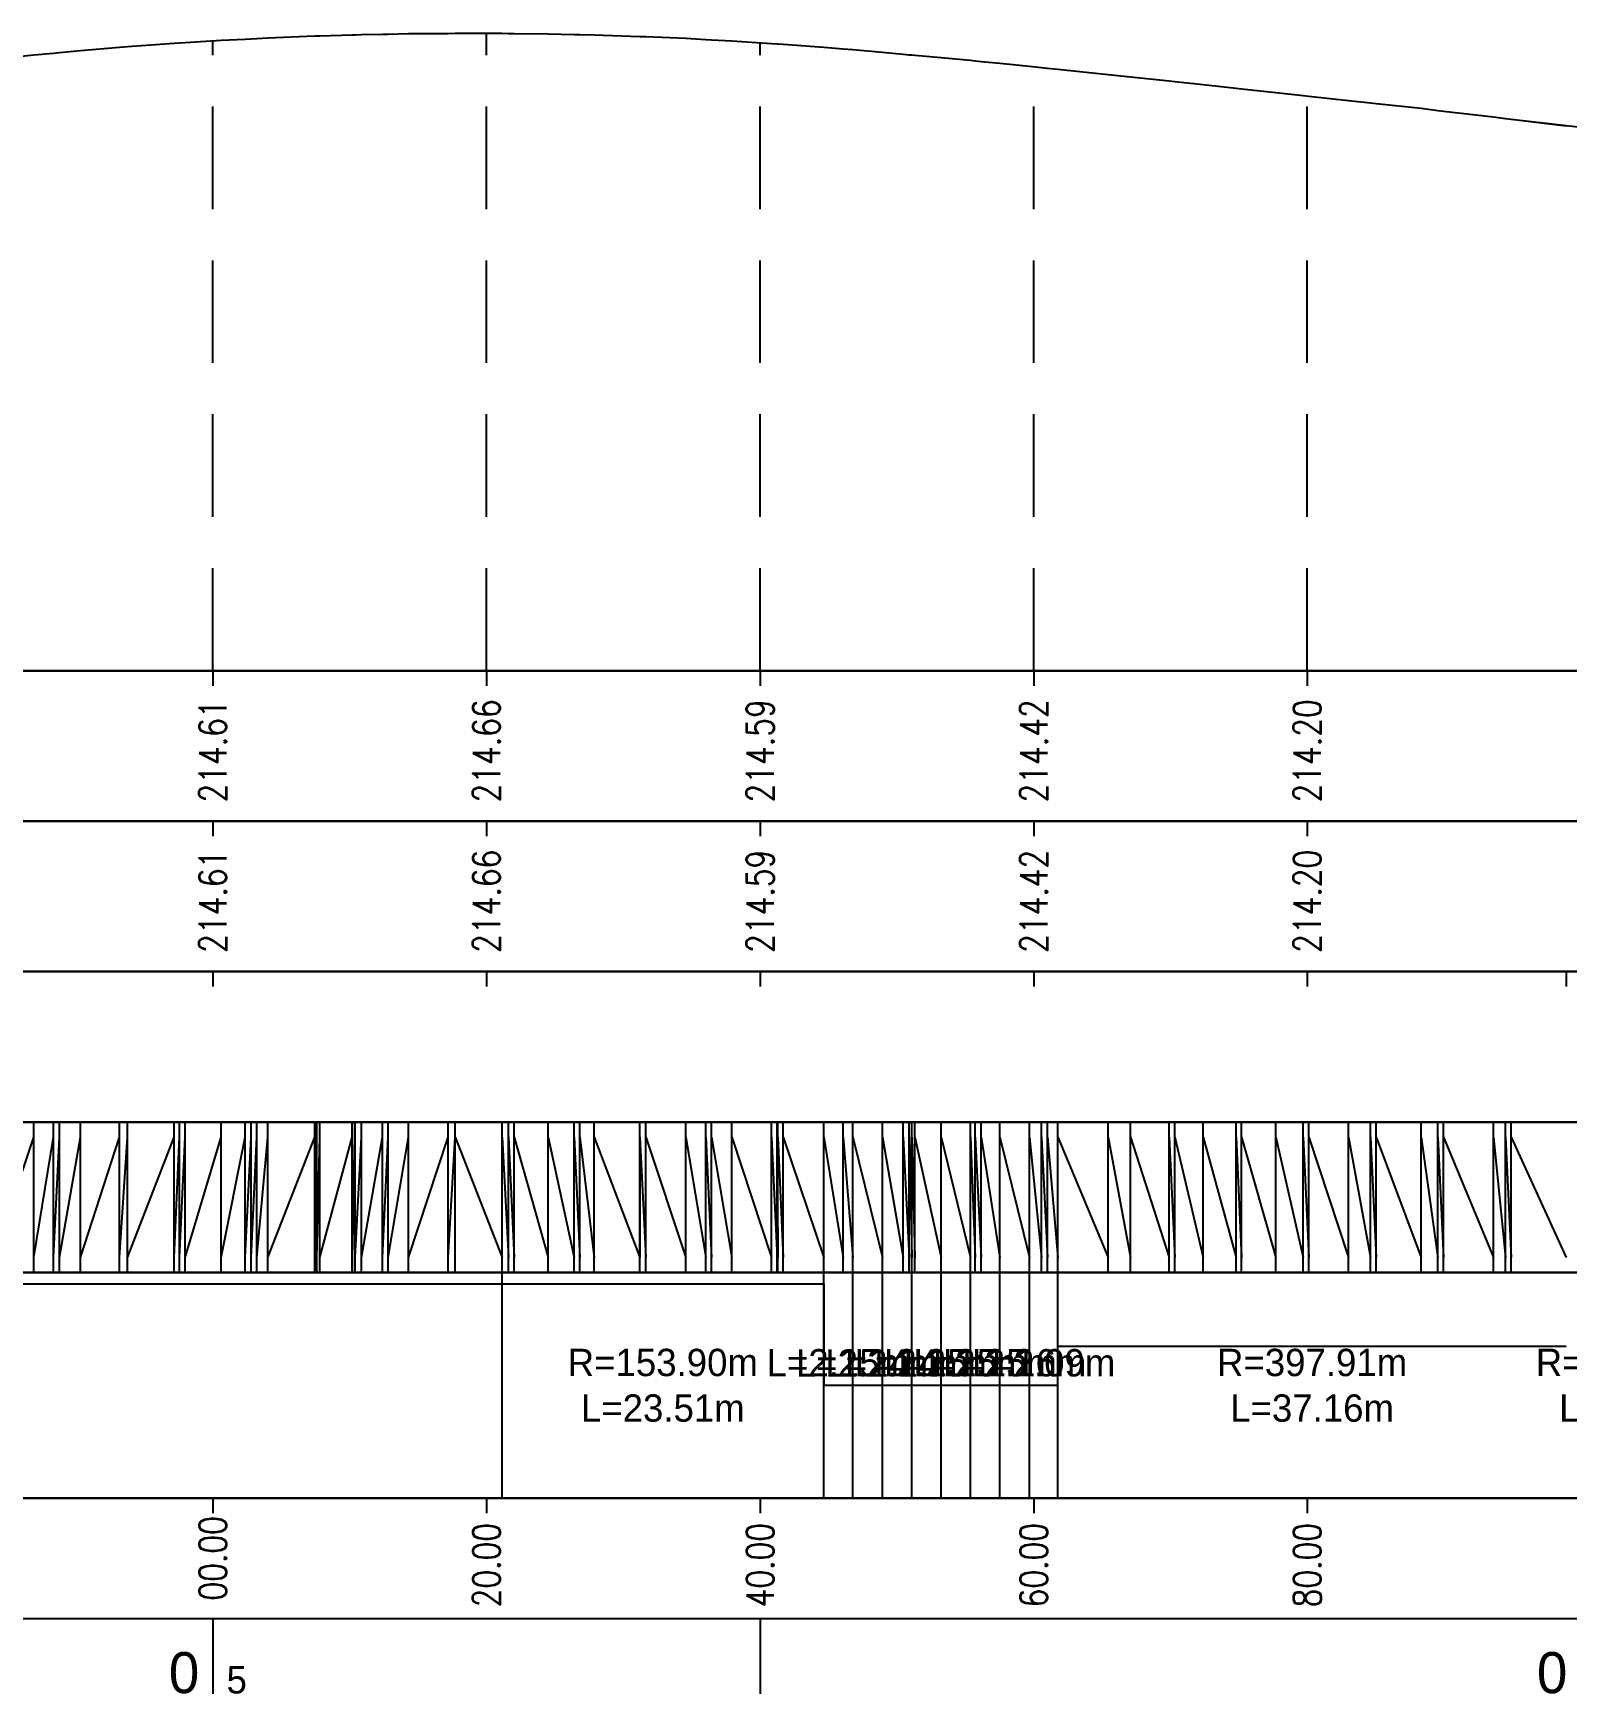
# Model space of a CAD drawing. Header units: metres. Extents: x 7399493 to 7407015, y 5696902 to 5712236.
# Drawn here: x 7404553.9 to 7404666, y 5698540.9 to 5698662.3 of the extents above; entities that cross this region are included whole.
import ezdxf

# ---------------------------------------------------------------- set-up
doc = ezdxf.new("R2010")
doc.units = ezdxf.units.M
doc.linetypes.add('DASHED', pattern=[0.75, 0.5, -0.25])
doc.layers.add('pomoc', color=140, linetype='Continuous')
doc.layers.add('PR_istniejacy_teren', color=7, linetype='Continuous')
doc.styles.add('simplex 0.80', font='simplex.shx', dxfattribs={"width": 0.8})

# ---------------------------------------------------------------- blocks, each defined once
blk = doc.blocks.new('*U290')
at = {"layer": 'pomoc', "color": 1, "linetype": 'Continuous', "lineweight": -3, "char_height": 2}
for s, insert, attachment_point in [('R=153.90m^JL=23.51m', (7402834.75, 5703619.65), 5), ('L=2.15m', (7402847.58, 5703620.28), 8), ('L=2.14m', (7402849.72, 5703620.28), 8), ('L=2.14m', (7402851.87, 5703620.28), 8), ('L=2.15m', (7402854.01, 5703620.28), 8), ('L=2.15m', (7402856.16, 5703620.28), 8), ('L=2.15m', (7402858.31, 5703620.28), 8), ('L=2.16m', (7402860.47, 5703620.28), 8), ('L=2.09m', (7402862.59, 5703620.28), 8), ('R=397.91m^JL=37.16m', (7402882.21, 5703619.65), 5)]:
    blk.add_mtext(s, dxfattribs=dict(at, insert=insert, attachment_point=attachment_point))
blk = doc.blocks.new('*U283')
at = {"layer": 'pomoc', "color": 1, "linetype": 'Continuous', "lineweight": -3, "char_height": 2}
for s, insert, attachment_point in [('R=397.91m^JL=7.30m', (7403018.9, 5703580.8), 5), ('L=106.07m', (7403075.59, 5703581.42), 8), ('L=50.09m', (7403153.67, 5703581.42), 8), ('L=46.15m', (7403201.79, 5703581.42), 8)]:
    blk.add_mtext(s, dxfattribs=dict(at, insert=insert, attachment_point=attachment_point))
blk = doc.blocks.new('*U305')
at = {"layer": 'pomoc', "color": 1, "linetype": 'Continuous', "lineweight": -3}
for s, insert, char_height, attachment_point in [('0', (7402563.78, 5703763.38), 3, 9), ('0', (7402663.78, 5703763.38), 3, 9), ('5', (7402565.77, 5703763.37), 2, 7)]:
    blk.add_mtext(s, dxfattribs=dict(at, insert=insert, char_height=char_height, attachment_point=attachment_point))

msp = doc.modelspace()

# ---------------------------------------------------------------- linework, layer by layer
at = {"layer": 'pomoc', "color": 7, "linetype": 'DASHED', "lineweight": -3, "ltscale": 15}
for p, q in [((7404567.01, 5698615.69), (7404567.01, 5698661.75)), ((7404587.01, 5698615.69), (7404587.01, 5698662.3)), ((7404607.01, 5698615.69), (7404607.01, 5698661.61)), ((7404627.01, 5698615.69), (7404627.01, 5698659.86)), ((7404647.01, 5698615.69), (7404647.01, 5698657.7))]:
    msp.add_line(p, q, dxfattribs=at)
at = {"layer": 'pomoc', "color": 7, "linetype": 'Continuous', "lineweight": -3}
for p, q in [((7404067.01, 5698615.69), (7404876.01, 5698615.69)), ((7404207.01, 5698615.69), (7404665.94, 5698615.69)), ((7404662.94, 5698615.69), (7404665.94, 5698615.69)), ((7404567.01, 5698604.69), (7404567.01, 5698603.59)), ((7404567.01, 5698604.69), (7404567.01, 5698603.59)), ((7404587.01, 5698604.69), (7404587.01, 5698603.59)), ((7404587.01, 5698604.69), (7404587.01, 5698603.59)), ((7404607.01, 5698604.69), (7404607.01, 5698603.59)), ((7404607.01, 5698604.69), (7404607.01, 5698603.59)), ((7404627.01, 5698604.69), (7404627.01, 5698603.59)), ((7404627.01, 5698604.69), (7404627.01, 5698603.59)), ((7404647.01, 5698604.69), (7404647.01, 5698603.59)), ((7404647.01, 5698604.69), (7404647.01, 5698603.59)), ((7404567.01, 5698593.69), (7404567.01, 5698592.59)), ((7404567.01, 5698593.69), (7404567.01, 5698592.59)), ((7404587.01, 5698593.69), (7404587.01, 5698592.59)), ((7404587.01, 5698593.69), (7404587.01, 5698592.59)), ((7404607.01, 5698593.69), (7404607.01, 5698592.59)), ((7404607.01, 5698593.69), (7404607.01, 5698592.59)), ((7404627.01, 5698593.69), (7404627.01, 5698592.59)), ((7404627.01, 5698593.69), (7404627.01, 5698592.59)), ((7404647.01, 5698593.69), (7404647.01, 5698592.59)), ((7404647.01, 5698593.69), (7404647.01, 5698592.59)), ((7404665.94, 5698593.69), (7404665.94, 5698592.59)), ((7404567.01, 5698555.19), (7404567.01, 5698554.09)), ((7404567.01, 5698555.19), (7404567.01, 5698554.09)), ((7404587.01, 5698555.19), (7404587.01, 5698554.09)), ((7404587.01, 5698555.19), (7404587.01, 5698554.09)), ((7404607.01, 5698555.19), (7404607.01, 5698554.09)), ((7404607.01, 5698555.19), (7404607.01, 5698554.09)), ((7404627.01, 5698555.19), (7404627.01, 5698554.09)), ((7404627.01, 5698555.19), (7404627.01, 5698554.09)), ((7404647.01, 5698555.19), (7404647.01, 5698554.09)), ((7404647.01, 5698555.19), (7404647.01, 5698554.09)), ((7404567.01, 5698546.39), (7404567.01, 5698540.89)), ((7404607.01, 5698546.39), (7404607.01, 5698540.89))]:
    msp.add_line(p, q, dxfattribs=at)
at = {"layer": 'pomoc', "color": 1, "linetype": 'Continuous', "lineweight": -3}
for p, q in [((7404567.01, 5698615.69), (7404567.01, 5698614.59)), ((7404567.01, 5698615.69), (7404567.01, 5698614.59)), ((7404587.01, 5698615.69), (7404587.01, 5698614.59)), ((7404587.01, 5698615.69), (7404587.01, 5698614.59)), ((7404607.01, 5698615.69), (7404607.01, 5698614.59)), ((7404607.01, 5698615.69), (7404607.01, 5698614.59)), ((7404627.01, 5698615.69), (7404627.01, 5698614.59)), ((7404627.01, 5698615.69), (7404627.01, 5698614.59)), ((7404647.01, 5698615.69), (7404647.01, 5698614.59)), ((7404647.01, 5698615.69), (7404647.01, 5698614.59)), ((7404567.01, 5698593.69), (7404567.01, 5698592.59)), ((7404567.01, 5698593.69), (7404567.01, 5698592.59)), ((7404587.01, 5698593.69), (7404587.01, 5698592.59)), ((7404587.01, 5698593.69), (7404587.01, 5698592.59)), ((7404607.01, 5698593.69), (7404607.01, 5698592.59)), ((7404607.01, 5698593.69), (7404607.01, 5698592.59)), ((7404627.01, 5698593.69), (7404627.01, 5698592.59)), ((7404627.01, 5698593.69), (7404627.01, 5698592.59)), ((7404647.01, 5698593.69), (7404647.01, 5698592.59)), ((7404647.01, 5698593.69), (7404647.01, 5698592.59)), ((7404553.92, 5698571.69), (7404553.92, 5698582.69)), ((7404555.37, 5698571.69), (7404555.37, 5698582.69)), ((7404555.79, 5698571.69), (7404555.79, 5698582.69)), ((7404557.34, 5698571.69), (7404557.34, 5698582.69)), ((7404560.18, 5698571.69), (7404560.18, 5698582.69)), ((7404560.76, 5698571.69), (7404560.76, 5698582.69)), ((7404564.19, 5698571.69), (7404564.19, 5698582.69)), ((7404564.56, 5698571.69), (7404564.56, 5698582.69)), ((7404564.99, 5698571.69), (7404564.99, 5698582.69)), ((7404567.61, 5698571.69), (7404567.61, 5698582.69)), ((7404569.38, 5698571.69), (7404569.38, 5698582.69)), ((7404569.8, 5698571.69), (7404569.8, 5698582.69)), ((7404570.22, 5698571.69), (7404570.22, 5698582.69)), ((7404571.03, 5698571.69), (7404571.03, 5698582.69)), ((7404574.46, 5698571.69), (7404574.46, 5698582.69)), ((7404574.61, 5698571.69), (7404574.61, 5698582.69)), ((7404574.83, 5698571.69), (7404574.83, 5698582.69)), ((7404577.2, 5698571.69), (7404577.2, 5698582.69)), ((7404577.21, 5698571.69), (7404577.21, 5698582.69)), ((7404577.21, 5698571.69), (7404577.21, 5698582.69)), ((7404577.4, 5698571.69), (7404577.4, 5698582.69)), ((7404577.88, 5698571.69), (7404577.88, 5698582.69)), ((7404579.42, 5698571.69), (7404579.42, 5698582.69)), ((7404579.83, 5698571.69), (7404579.83, 5698582.69)), ((7404581.3, 5698571.69), (7404581.3, 5698582.69)), ((7404584.22, 5698571.69), (7404584.22, 5698582.69)), ((7404584.73, 5698571.69), (7404584.73, 5698582.69)), ((7404588.15, 5698571.69), (7404588.15, 5698582.69)), ((7404588.61, 5698571.69), (7404588.61, 5698582.69)), ((7404589.03, 5698571.69), (7404589.03, 5698582.69)), ((7404591.51, 5698571.69), (7404591.51, 5698582.69)), ((7404593.43, 5698571.69), (7404593.43, 5698582.69)), ((7404593.84, 5698571.69), (7404593.84, 5698582.69)), ((7404594.87, 5698571.69), (7404594.87, 5698582.69)), ((7404598.22, 5698571.69), (7404598.22, 5698582.69)), ((7404598.22, 5698571.69), (7404598.22, 5698582.69)), ((7404598.65, 5698571.69), (7404598.65, 5698582.69)), ((7404601.58, 5698571.69), (7404601.58, 5698582.69)), ((7404603.05, 5698571.69), (7404603.05, 5698582.69)), ((7404603.46, 5698571.69), (7404603.46, 5698582.69)), ((7404604.94, 5698571.69), (7404604.94, 5698582.69)), ((7404607.84, 5698571.69), (7404607.84, 5698582.69)), ((7404608.27, 5698571.69), (7404608.27, 5698582.69)), ((7404608.3, 5698571.69), (7404608.3, 5698582.69)), ((7404608.7, 5698571.69), (7404608.7, 5698582.69)), ((7404611.66, 5698571.69), (7404611.66, 5698582.69)), ((7404613.08, 5698571.69), (7404613.08, 5698582.69)), ((7404613.8, 5698571.69), (7404613.8, 5698582.69)), ((7404615.95, 5698571.69), (7404615.95, 5698582.69)), ((7404617.47, 5698571.69), (7404617.47, 5698582.69)), ((7404617.9, 5698571.69), (7404617.9, 5698582.69)), ((7404618.09, 5698571.69), (7404618.09, 5698582.69)), ((7404618.33, 5698571.69), (7404618.33, 5698582.69)), ((7404620.24, 5698571.69), (7404620.24, 5698582.69)), ((7404622.39, 5698571.69), (7404622.39, 5698582.69)), ((7404622.74, 5698571.69), (7404622.74, 5698582.69)), ((7404623.17, 5698571.69), (7404623.17, 5698582.69)), ((7404624.54, 5698571.69), (7404624.54, 5698582.69)), ((7404626.7, 5698571.69), (7404626.7, 5698582.69)), ((7404627.58, 5698571.69), (7404627.58, 5698582.69)), ((7404628.02, 5698571.69), (7404628.02, 5698582.69)), ((7404628.78, 5698571.69), (7404628.78, 5698582.69)), ((7404632.45, 5698571.69), (7404632.45, 5698582.69)), ((7404634.09, 5698571.69), (7404634.09, 5698582.69)), ((7404636.91, 5698571.69), (7404636.91, 5698582.69)), ((7404637.32, 5698571.69), (7404637.32, 5698582.69)), ((7404639.4, 5698571.69), (7404639.4, 5698582.69)), ((7404641.8, 5698571.69), (7404641.8, 5698582.69)), ((7404642.21, 5698571.69), (7404642.21, 5698582.69)), ((7404644.71, 5698571.69), (7404644.71, 5698582.69)), ((7404646.7, 5698571.69), (7404646.7, 5698582.69)), ((7404647.12, 5698571.69), (7404647.12, 5698582.69)), ((7404650.02, 5698571.69), (7404650.02, 5698582.69)), ((7404651.62, 5698571.69), (7404651.62, 5698582.69)), ((7404652.04, 5698571.69), (7404652.04, 5698582.69)), ((7404655.32, 5698571.69), (7404655.32, 5698582.69)), ((7404656.55, 5698571.69), (7404656.55, 5698582.69)), ((7404656.97, 5698571.69), (7404656.97, 5698582.69)), ((7404660.63, 5698571.69), (7404660.63, 5698582.69)), ((7404661.5, 5698571.69), (7404661.5, 5698582.69)), ((7404661.92, 5698571.69), (7404661.92, 5698582.69)), ((7404550.99, 5698572.79), (7404553.92, 5698581.59)), ((7404553.92, 5698572.79), (7404555.37, 5698581.59)), ((7404555.37, 5698572.79), (7404555.79, 5698581.59)), ((7404555.79, 5698572.79), (7404557.34, 5698581.59)), ((7404557.34, 5698572.79), (7404560.18, 5698581.59)), ((7404560.18, 5698572.79), (7404560.76, 5698581.59)), ((7404560.76, 5698572.79), (7404564.19, 5698581.59)), ((7404564.19, 5698572.79), (7404564.56, 5698581.59)), ((7404564.56, 5698572.79), (7404564.99, 5698581.59)), ((7404564.99, 5698572.79), (7404567.61, 5698581.59)), ((7404567.61, 5698572.79), (7404569.38, 5698581.59)), ((7404569.38, 5698572.79), (7404569.8, 5698581.59)), ((7404569.8, 5698572.79), (7404570.22, 5698581.59)), ((7404570.22, 5698572.79), (7404571.03, 5698581.59)), ((7404571.03, 5698572.79), (7404574.46, 5698581.59)), ((7404574.46, 5698572.79), (7404574.61, 5698581.59)), ((7404574.61, 5698572.79), (7404574.83, 5698581.59)), ((7404574.83, 5698572.79), (7404577.2, 5698581.59)), ((7404577.2, 5698572.79), (7404577.21, 5698581.59)), ((7404577.21, 5698572.79), (7404577.21, 5698581.59)), ((7404577.21, 5698572.79), (7404577.4, 5698581.59)), ((7404577.4, 5698572.79), (7404577.88, 5698581.59)), ((7404577.88, 5698572.79), (7404579.42, 5698581.59)), ((7404579.42, 5698572.79), (7404579.83, 5698581.59)), ((7404579.83, 5698572.79), (7404581.3, 5698581.59)), ((7404581.3, 5698572.79), (7404584.22, 5698581.59)), ((7404584.22, 5698572.79), (7404584.73, 5698581.59)), ((7404584.73, 5698581.59), (7404588.15, 5698572.79)), ((7404588.15, 5698581.59), (7404588.61, 5698572.79)), ((7404588.61, 5698581.59), (7404589.03, 5698572.79)), ((7404589.03, 5698581.59), (7404591.51, 5698572.79)), ((7404591.51, 5698581.59), (7404593.43, 5698572.79)), ((7404593.43, 5698581.59), (7404593.84, 5698572.79)), ((7404593.84, 5698581.59), (7404594.87, 5698572.79)), ((7404594.87, 5698581.59), (7404598.22, 5698572.79)), ((7404598.22, 5698581.59), (7404598.22, 5698572.79)), ((7404598.22, 5698581.59), (7404598.65, 5698572.79)), ((7404598.65, 5698581.59), (7404601.58, 5698572.79)), ((7404601.58, 5698581.59), (7404603.05, 5698572.79)), ((7404603.05, 5698581.59), (7404603.46, 5698572.79)), ((7404603.46, 5698581.59), (7404604.94, 5698572.79)), ((7404604.94, 5698581.59), (7404607.84, 5698572.79)), ((7404607.84, 5698581.59), (7404608.27, 5698572.79)), ((7404608.27, 5698581.59), (7404608.3, 5698572.79)), ((7404608.3, 5698581.59), (7404608.7, 5698572.79)), ((7404608.7, 5698581.59), (7404611.66, 5698572.79)), ((7404611.66, 5698581.59), (7404613.08, 5698572.79)), ((7404613.08, 5698581.59), (7404613.8, 5698572.79)), ((7404613.8, 5698581.59), (7404615.95, 5698572.79)), ((7404615.95, 5698581.59), (7404617.47, 5698572.79)), ((7404617.47, 5698581.59), (7404617.9, 5698572.79)), ((7404617.9, 5698581.59), (7404618.09, 5698572.79)), ((7404618.09, 5698581.59), (7404618.33, 5698572.79)), ((7404618.33, 5698581.59), (7404620.24, 5698572.79)), ((7404620.24, 5698581.59), (7404622.39, 5698572.79)), ((7404622.39, 5698581.59), (7404622.74, 5698572.79)), ((7404622.74, 5698581.59), (7404623.17, 5698572.79)), ((7404623.17, 5698581.59), (7404624.54, 5698572.79)), ((7404624.54, 5698581.59), (7404626.7, 5698572.79)), ((7404626.7, 5698581.59), (7404627.58, 5698572.79)), ((7404627.58, 5698581.59), (7404628.02, 5698572.79)), ((7404628.02, 5698581.59), (7404628.78, 5698572.79)), ((7404628.78, 5698581.59), (7404632.45, 5698572.79)), ((7404632.45, 5698581.59), (7404634.09, 5698572.79)), ((7404634.09, 5698581.59), (7404636.91, 5698572.79)), ((7404636.91, 5698581.59), (7404637.32, 5698572.79)), ((7404637.32, 5698581.59), (7404639.4, 5698572.79)), ((7404639.4, 5698581.59), (7404641.8, 5698572.79)), ((7404641.8, 5698581.59), (7404642.21, 5698572.79)), ((7404642.21, 5698581.59), (7404644.71, 5698572.79)), ((7404644.71, 5698581.59), (7404646.7, 5698572.79)), ((7404646.7, 5698581.59), (7404647.12, 5698572.79)), ((7404647.12, 5698581.59), (7404650.02, 5698572.79)), ((7404650.02, 5698581.59), (7404651.62, 5698572.79)), ((7404651.62, 5698581.59), (7404652.04, 5698572.79)), ((7404652.04, 5698581.59), (7404655.32, 5698572.79)), ((7404655.32, 5698581.59), (7404656.55, 5698572.79)), ((7404656.55, 5698581.59), (7404656.97, 5698572.79)), ((7404656.97, 5698581.59), (7404660.63, 5698572.79)), ((7404660.63, 5698581.59), (7404661.5, 5698572.79)), ((7404661.5, 5698581.59), (7404661.92, 5698572.79)), ((7404661.92, 5698581.59), (7404665.94, 5698572.79)), ((7404588.15, 5698555.19), (7404588.15, 5698571.69)), ((7404611.66, 5698555.19), (7404611.66, 5698571.69)), ((7404613.8, 5698555.19), (7404613.8, 5698571.69)), ((7404615.95, 5698555.19), (7404615.95, 5698571.69)), ((7404618.09, 5698555.19), (7404618.09, 5698571.69)), ((7404620.24, 5698555.19), (7404620.24, 5698571.69)), ((7404622.39, 5698555.19), (7404622.39, 5698571.69)), ((7404624.54, 5698555.19), (7404624.54, 5698571.69)), ((7404626.7, 5698555.19), (7404626.7, 5698571.69)), ((7404628.78, 5698555.19), (7404628.78, 5698571.69)), ((7404505.99, 5698570.86), (7404588.15, 5698570.86)), ((7404588.15, 5698570.86), (7404588.15, 5698570.86)), ((7404588.15, 5698570.86), (7404611.66, 5698570.86)), ((7404611.66, 5698570.86), (7404611.66, 5698563.44)), ((7404628.78, 5698563.44), (7404628.78, 5698566.31)), ((7404628.78, 5698566.31), (7404665.94, 5698566.31)), ((7404611.66, 5698563.44), (7404611.66, 5698563.44)), ((7404611.66, 5698563.44), (7404613.8, 5698563.44)), ((7404613.8, 5698563.44), (7404615.95, 5698563.44)), ((7404615.95, 5698563.44), (7404618.09, 5698563.44)), ((7404618.09, 5698563.44), (7404620.24, 5698563.44)), ((7404620.24, 5698563.44), (7404622.39, 5698563.44)), ((7404622.39, 5698563.44), (7404624.54, 5698563.44)), ((7404624.54, 5698563.44), (7404626.7, 5698563.44)), ((7404626.7, 5698563.44), (7404628.78, 5698563.44))]:
    msp.add_line(p, q, dxfattribs=at)
at = {"layer": 'pomoc', "color": 7, "linetype": 'Continuous', "lineweight": -3}
for points in [[(7404067.01, 5698604.69), (7404876.01, 5698604.69), (7404876.01, 5698615.69), (7404067.01, 5698615.69)], [(7404067.01, 5698593.69), (7404876.01, 5698593.69), (7404876.01, 5698604.69), (7404067.01, 5698604.69)], [(7404067.01, 5698582.69), (7404876.01, 5698582.69), (7404876.01, 5698593.69), (7404067.01, 5698593.69)], [(7404067.01, 5698582.69), (7404876.01, 5698582.69), (7404876.01, 5698593.69), (7404067.01, 5698593.69)], [(7404067.01, 5698571.69), (7404876.01, 5698571.69), (7404876.01, 5698582.69), (7404067.01, 5698582.69)], [(7404067.01, 5698555.19), (7404876.01, 5698555.19), (7404876.01, 5698571.69), (7404067.01, 5698571.69)], [(7404067.01, 5698546.39), (7404876.01, 5698546.39), (7404876.01, 5698555.19), (7404067.01, 5698555.19)]]:
    msp.add_3dface(points, dxfattribs=at)
at = {"layer": 'PR_istniejacy_teren', "color": 7, "linetype": 'Continuous', "lineweight": -3, "ltscale": 4}
for p, q in [((7404557.34, 5698661.04), (7404560.18, 5698661.27)), ((7404557.34, 5698661.04), (7404560.18, 5698661.27)), ((7404560.18, 5698661.27), (7404560.76, 5698661.32)), ((7404560.18, 5698661.27), (7404560.76, 5698661.32)), ((7404560.76, 5698661.32), (7404564.19, 5698661.57)), ((7404560.76, 5698661.32), (7404564.19, 5698661.57)), ((7404564.19, 5698661.57), (7404564.56, 5698661.59)), ((7404564.19, 5698661.57), (7404564.56, 5698661.59)), ((7404564.56, 5698661.59), (7404564.99, 5698661.62)), ((7404564.56, 5698661.59), (7404564.99, 5698661.62)), ((7404564.99, 5698661.62), (7404567.61, 5698661.79)), ((7404564.99, 5698661.62), (7404567.61, 5698661.79)), ((7404567.61, 5698661.79), (7404569.38, 5698661.87)), ((7404567.61, 5698661.79), (7404569.38, 5698661.87)), ((7404569.38, 5698661.87), (7404569.8, 5698661.89)), ((7404569.38, 5698661.87), (7404569.8, 5698661.89)), ((7404569.8, 5698661.89), (7404570.22, 5698661.91)), ((7404569.8, 5698661.89), (7404570.22, 5698661.91)), ((7404570.22, 5698661.91), (7404571.03, 5698661.96)), ((7404570.22, 5698661.91), (7404571.03, 5698661.96)), ((7404571.03, 5698661.96), (7404574.46, 5698662.1)), ((7404571.03, 5698661.96), (7404574.46, 5698662.1)), ((7404574.46, 5698662.1), (7404574.61, 5698662.1)), ((7404574.46, 5698662.1), (7404574.61, 5698662.1)), ((7404574.61, 5698662.1), (7404574.83, 5698662.11)), ((7404574.61, 5698662.1), (7404574.83, 5698662.11)), ((7404574.83, 5698662.11), (7404577.2, 5698662.18)), ((7404574.83, 5698662.11), (7404577.2, 5698662.18)), ((7404577.2, 5698662.18), (7404577.21, 5698662.18)), ((7404577.2, 5698662.18), (7404577.21, 5698662.18)), ((7404577.21, 5698662.18), (7404577.21, 5698662.18)), ((7404577.21, 5698662.18), (7404577.4, 5698662.18)), ((7404577.21, 5698662.18), (7404577.21, 5698662.18)), ((7404577.21, 5698662.18), (7404577.4, 5698662.18)), ((7404577.4, 5698662.18), (7404577.88, 5698662.2)), ((7404577.4, 5698662.18), (7404577.88, 5698662.2)), ((7404577.88, 5698662.2), (7404579.42, 5698662.23)), ((7404577.88, 5698662.2), (7404579.42, 5698662.23)), ((7404579.42, 5698662.23), (7404579.83, 5698662.24)), ((7404579.42, 5698662.23), (7404579.83, 5698662.24)), ((7404579.83, 5698662.24), (7404581.3, 5698662.27)), ((7404579.83, 5698662.24), (7404581.3, 5698662.27)), ((7404581.3, 5698662.27), (7404584.22, 5698662.29)), ((7404581.3, 5698662.27), (7404584.22, 5698662.29)), ((7404584.22, 5698662.29), (7404584.73, 5698662.3)), ((7404584.22, 5698662.29), (7404584.73, 5698662.3)), ((7404584.73, 5698662.3), (7404588.15, 5698662.3)), ((7404584.73, 5698662.3), (7404588.15, 5698662.3)), ((7404588.15, 5698662.3), (7404588.61, 5698662.29)), ((7404588.15, 5698662.3), (7404588.61, 5698662.29)), ((7404588.61, 5698662.29), (7404589.03, 5698662.28)), ((7404588.61, 5698662.29), (7404589.03, 5698662.28)), ((7404589.03, 5698662.28), (7404591.51, 5698662.26)), ((7404589.03, 5698662.28), (7404591.51, 5698662.26)), ((7404591.51, 5698662.26), (7404593.43, 5698662.21)), ((7404591.51, 5698662.26), (7404593.43, 5698662.21)), ((7404593.43, 5698662.21), (7404593.84, 5698662.2)), ((7404593.43, 5698662.21), (7404593.84, 5698662.2)), ((7404593.84, 5698662.2), (7404594.87, 5698662.18)), ((7404593.84, 5698662.2), (7404594.87, 5698662.18)), ((7404594.87, 5698662.18), (7404598.22, 5698662.07)), ((7404594.87, 5698662.18), (7404598.22, 5698662.07)), ((7404598.22, 5698662.07), (7404598.22, 5698662.07)), ((7404598.22, 5698662.07), (7404598.65, 5698662.05)), ((7404598.22, 5698662.07), (7404598.22, 5698662.07)), ((7404598.22, 5698662.07), (7404598.65, 5698662.05)), ((7404598.65, 5698662.05), (7404601.58, 5698661.93)), ((7404598.65, 5698662.05), (7404601.58, 5698661.93)), ((7404601.58, 5698661.93), (7404603.05, 5698661.84)), ((7404601.58, 5698661.93), (7404603.05, 5698661.84)), ((7404603.05, 5698661.84), (7404603.46, 5698661.82)), ((7404603.05, 5698661.84), (7404603.46, 5698661.82)), ((7404603.46, 5698661.82), (7404604.94, 5698661.75)), ((7404603.46, 5698661.82), (7404604.94, 5698661.75)), ((7404604.94, 5698661.75), (7404607.84, 5698661.56)), ((7404604.94, 5698661.75), (7404607.84, 5698661.56)), ((7404607.84, 5698661.56), (7404608.27, 5698661.53)), ((7404607.84, 5698661.56), (7404608.27, 5698661.53)), ((7404608.27, 5698661.53), (7404608.3, 5698661.53)), ((7404608.27, 5698661.53), (7404608.3, 5698661.53)), ((7404608.3, 5698661.53), (7404608.7, 5698661.5)), ((7404608.3, 5698661.53), (7404608.7, 5698661.5)), ((7404608.7, 5698661.5), (7404611.66, 5698661.29)), ((7404608.7, 5698661.5), (7404611.66, 5698661.29)), ((7404611.66, 5698661.29), (7404613.08, 5698661.16)), ((7404611.66, 5698661.29), (7404613.08, 5698661.16)), ((7404613.08, 5698661.16), (7404613.8, 5698661.11)), ((7404613.08, 5698661.16), (7404613.8, 5698661.11)), ((7404550.99, 5698660.41), (7404553.92, 5698660.72)), ((7404550.99, 5698660.41), (7404553.92, 5698660.72)), ((7404553.92, 5698660.72), (7404555.37, 5698660.85)), ((7404553.92, 5698660.72), (7404555.37, 5698660.85)), ((7404555.37, 5698660.85), (7404555.79, 5698660.89)), ((7404555.37, 5698660.85), (7404555.79, 5698660.89)), ((7404555.79, 5698660.89), (7404557.34, 5698661.04)), ((7404555.79, 5698660.89), (7404557.34, 5698661.04)), ((7404613.8, 5698661.11), (7404615.95, 5698660.92)), ((7404613.8, 5698661.11), (7404615.95, 5698660.92)), ((7404615.95, 5698660.92), (7404617.47, 5698660.77)), ((7404615.95, 5698660.92), (7404617.47, 5698660.77)), ((7404617.47, 5698660.77), (7404617.9, 5698660.73)), ((7404617.47, 5698660.77), (7404617.9, 5698660.73)), ((7404617.9, 5698660.73), (7404618.09, 5698660.72)), ((7404617.9, 5698660.73), (7404618.09, 5698660.72)), ((7404618.09, 5698660.72), (7404618.33, 5698660.69)), ((7404618.09, 5698660.72), (7404618.33, 5698660.69)), ((7404618.33, 5698660.69), (7404620.24, 5698660.53)), ((7404618.33, 5698660.69), (7404620.24, 5698660.53)), ((7404620.24, 5698660.53), (7404622.39, 5698660.32)), ((7404620.24, 5698660.53), (7404622.39, 5698660.32)), ((7404622.39, 5698660.32), (7404622.74, 5698660.28)), ((7404622.39, 5698660.32), (7404622.74, 5698660.28)), ((7404622.74, 5698660.28), (7404623.17, 5698660.24)), ((7404622.74, 5698660.28), (7404623.17, 5698660.24)), ((7404623.17, 5698660.24), (7404624.54, 5698660.11)), ((7404623.17, 5698660.24), (7404624.54, 5698660.11)), ((7404624.54, 5698660.11), (7404626.7, 5698659.89)), ((7404624.54, 5698660.11), (7404626.7, 5698659.89)), ((7404626.7, 5698659.89), (7404627.58, 5698659.79)), ((7404626.7, 5698659.89), (7404627.58, 5698659.79)), ((7404627.58, 5698659.79), (7404628.02, 5698659.75)), ((7404627.58, 5698659.79), (7404628.02, 5698659.75)), ((7404628.02, 5698659.75), (7404628.78, 5698659.68)), ((7404628.02, 5698659.75), (7404628.78, 5698659.68)), ((7404628.78, 5698659.68), (7404632.45, 5698659.28)), ((7404628.78, 5698659.68), (7404632.45, 5698659.28)), ((7404632.45, 5698659.28), (7404634.09, 5698659.12)), ((7404632.45, 5698659.28), (7404634.09, 5698659.12)), ((7404634.09, 5698659.12), (7404636.91, 5698658.82)), ((7404634.09, 5698659.12), (7404636.91, 5698658.82)), ((7404636.91, 5698658.82), (7404637.32, 5698658.78)), ((7404636.91, 5698658.82), (7404637.32, 5698658.78)), ((7404637.32, 5698658.78), (7404639.4, 5698658.56)), ((7404637.32, 5698658.78), (7404639.4, 5698658.56)), ((7404639.4, 5698658.56), (7404641.8, 5698658.28)), ((7404639.4, 5698658.56), (7404641.8, 5698658.28)), ((7404641.8, 5698658.28), (7404642.21, 5698658.23)), ((7404641.8, 5698658.28), (7404642.21, 5698658.23)), ((7404642.21, 5698658.23), (7404644.71, 5698657.97)), ((7404642.21, 5698658.23), (7404644.71, 5698657.97)), ((7404644.71, 5698657.97), (7404646.7, 5698657.74)), ((7404644.71, 5698657.97), (7404646.7, 5698657.74)), ((7404646.7, 5698657.74), (7404647.12, 5698657.69)), ((7404646.7, 5698657.74), (7404647.12, 5698657.69)), ((7404647.12, 5698657.69), (7404650.02, 5698657.39)), ((7404647.12, 5698657.69), (7404650.02, 5698657.39)), ((7404650.02, 5698657.39), (7404651.62, 5698657.2)), ((7404650.02, 5698657.39), (7404651.62, 5698657.2)), ((7404651.62, 5698657.2), (7404652.04, 5698657.15)), ((7404651.62, 5698657.2), (7404652.04, 5698657.15)), ((7404652.04, 5698657.15), (7404655.32, 5698656.81)), ((7404652.04, 5698657.15), (7404655.32, 5698656.81)), ((7404655.32, 5698656.81), (7404656.55, 5698656.66)), ((7404655.32, 5698656.81), (7404656.55, 5698656.66)), ((7404656.55, 5698656.66), (7404656.97, 5698656.61)), ((7404656.55, 5698656.66), (7404656.97, 5698656.61)), ((7404656.97, 5698656.61), (7404660.63, 5698656.18)), ((7404656.97, 5698656.61), (7404660.63, 5698656.18)), ((7404660.63, 5698656.18), (7404661.5, 5698656.07)), ((7404660.63, 5698656.18), (7404661.5, 5698656.07)), ((7404661.5, 5698656.07), (7404661.92, 5698656.02)), ((7404661.5, 5698656.07), (7404661.92, 5698656.02)), ((7404661.92, 5698656.02), (7404682.76, 5698653.62)), ((7404661.92, 5698656.02), (7404665.94, 5698655.54))]:
    msp.add_line(p, q, dxfattribs=at)

# ---------------------------------------------------------------- block references
at = {"layer": 'pomoc', "color": 4, "linetype": 'Continuous', "lineweight": -3}
for name, p in [('*U290', (1765.15, -5056.22)), ('*U283', (1651.76, -5017.36)), ('*U305', (2002.24, -5222.49))]:
    msp.add_blockref(name, p, dxfattribs=at)

# ---------------------------------------------------------------- texts
at = {"layer": 'pomoc', "color": 1, "linetype": 'Continuous', "lineweight": -3, "char_height": 2, "rotation": 90, "style": 'simplex 0.80'}
for s, insert, attachment_point in [('214.61', (7404567.01, 5698613.6), 6), ('214.66', (7404587.01, 5698613.6), 6), ('214.59', (7404607.01, 5698613.6), 6), ('214.42', (7404627.01, 5698613.6), 6), ('214.20', (7404647.01, 5698613.6), 6), ('214.61', (7404567.01, 5698602.6), 6), ('214.66', (7404587.01, 5698602.6), 6), ('214.59', (7404607.01, 5698602.6), 6), ('214.42', (7404627.01, 5698602.6), 6), ('214.20', (7404647.01, 5698602.6), 6), ('00.00', (7404567.01, 5698550.79), 5), ('20.00', (7404587.01, 5698550.29), 5), ('40.00', (7404607.01, 5698550.29), 5), ('60.00', (7404627.01, 5698550.29), 5), ('80.00', (7404647.01, 5698550.29), 5)]:
    msp.add_mtext(s, dxfattribs=dict(at, insert=insert, attachment_point=attachment_point))

doc.saveas('drawing.dxf')
